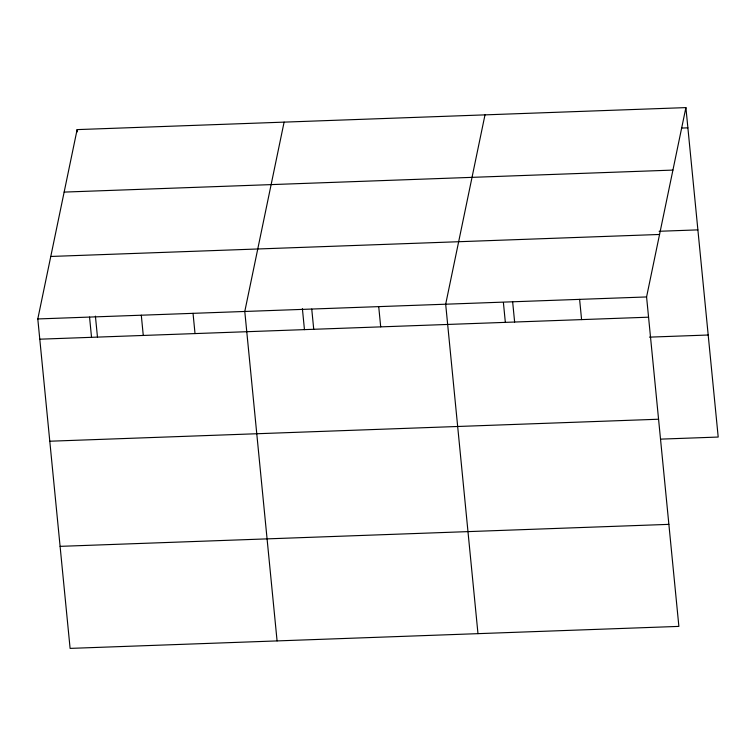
<?xml version="1.0" encoding="UTF-8"?>
<svg xmlns="http://www.w3.org/2000/svg" width="756" height="756" viewBox="0 0 756 756"><rect width="100%" height="100%" fill="white"/><g stroke="black" fill="none" stroke-linecap="round" stroke-linejoin="round"><path stroke-width="1.13" d="M685.9 107.607L646.578 296.947L678.879 626.393L70.1 648.393L37.8 318.947L77.121 129.607L685.9 107.607L718.2 437.053L660.631 439.132M284.105 122.122L244.783 311.472L277.083 640.918M485.002 114.865L445.681 304.205L477.981 633.66M682.006 128.057L687.884 127.84M64.147 192.09L672.925 170.091M659.119 231.279L697.882 229.881M50.775 256.464L659.553 234.464M37.8 318.947L646.578 296.947M39.785 339.189L648.563 317.189M649.451 337.138L708.192 335.012M49.792 441.22L658.561 419.23M60.102 546.352L668.871 524.362M579.606 299.367L581.591 319.608M512.644 301.786L514.628 322.028M503.401 302.561L505.348 322.415M378.718 306.634L380.703 326.866M311.746 309.053L313.731 329.285M302.391 308.646L304.46 329.673M193.035 313.334L195.02 333.576M141.296 315.205L143.271 335.447M77.121 129.607L77.339 131.856M95.407 316.131L97.477 337.157M89.548 317.076L91.533 337.318"/></g></svg>
